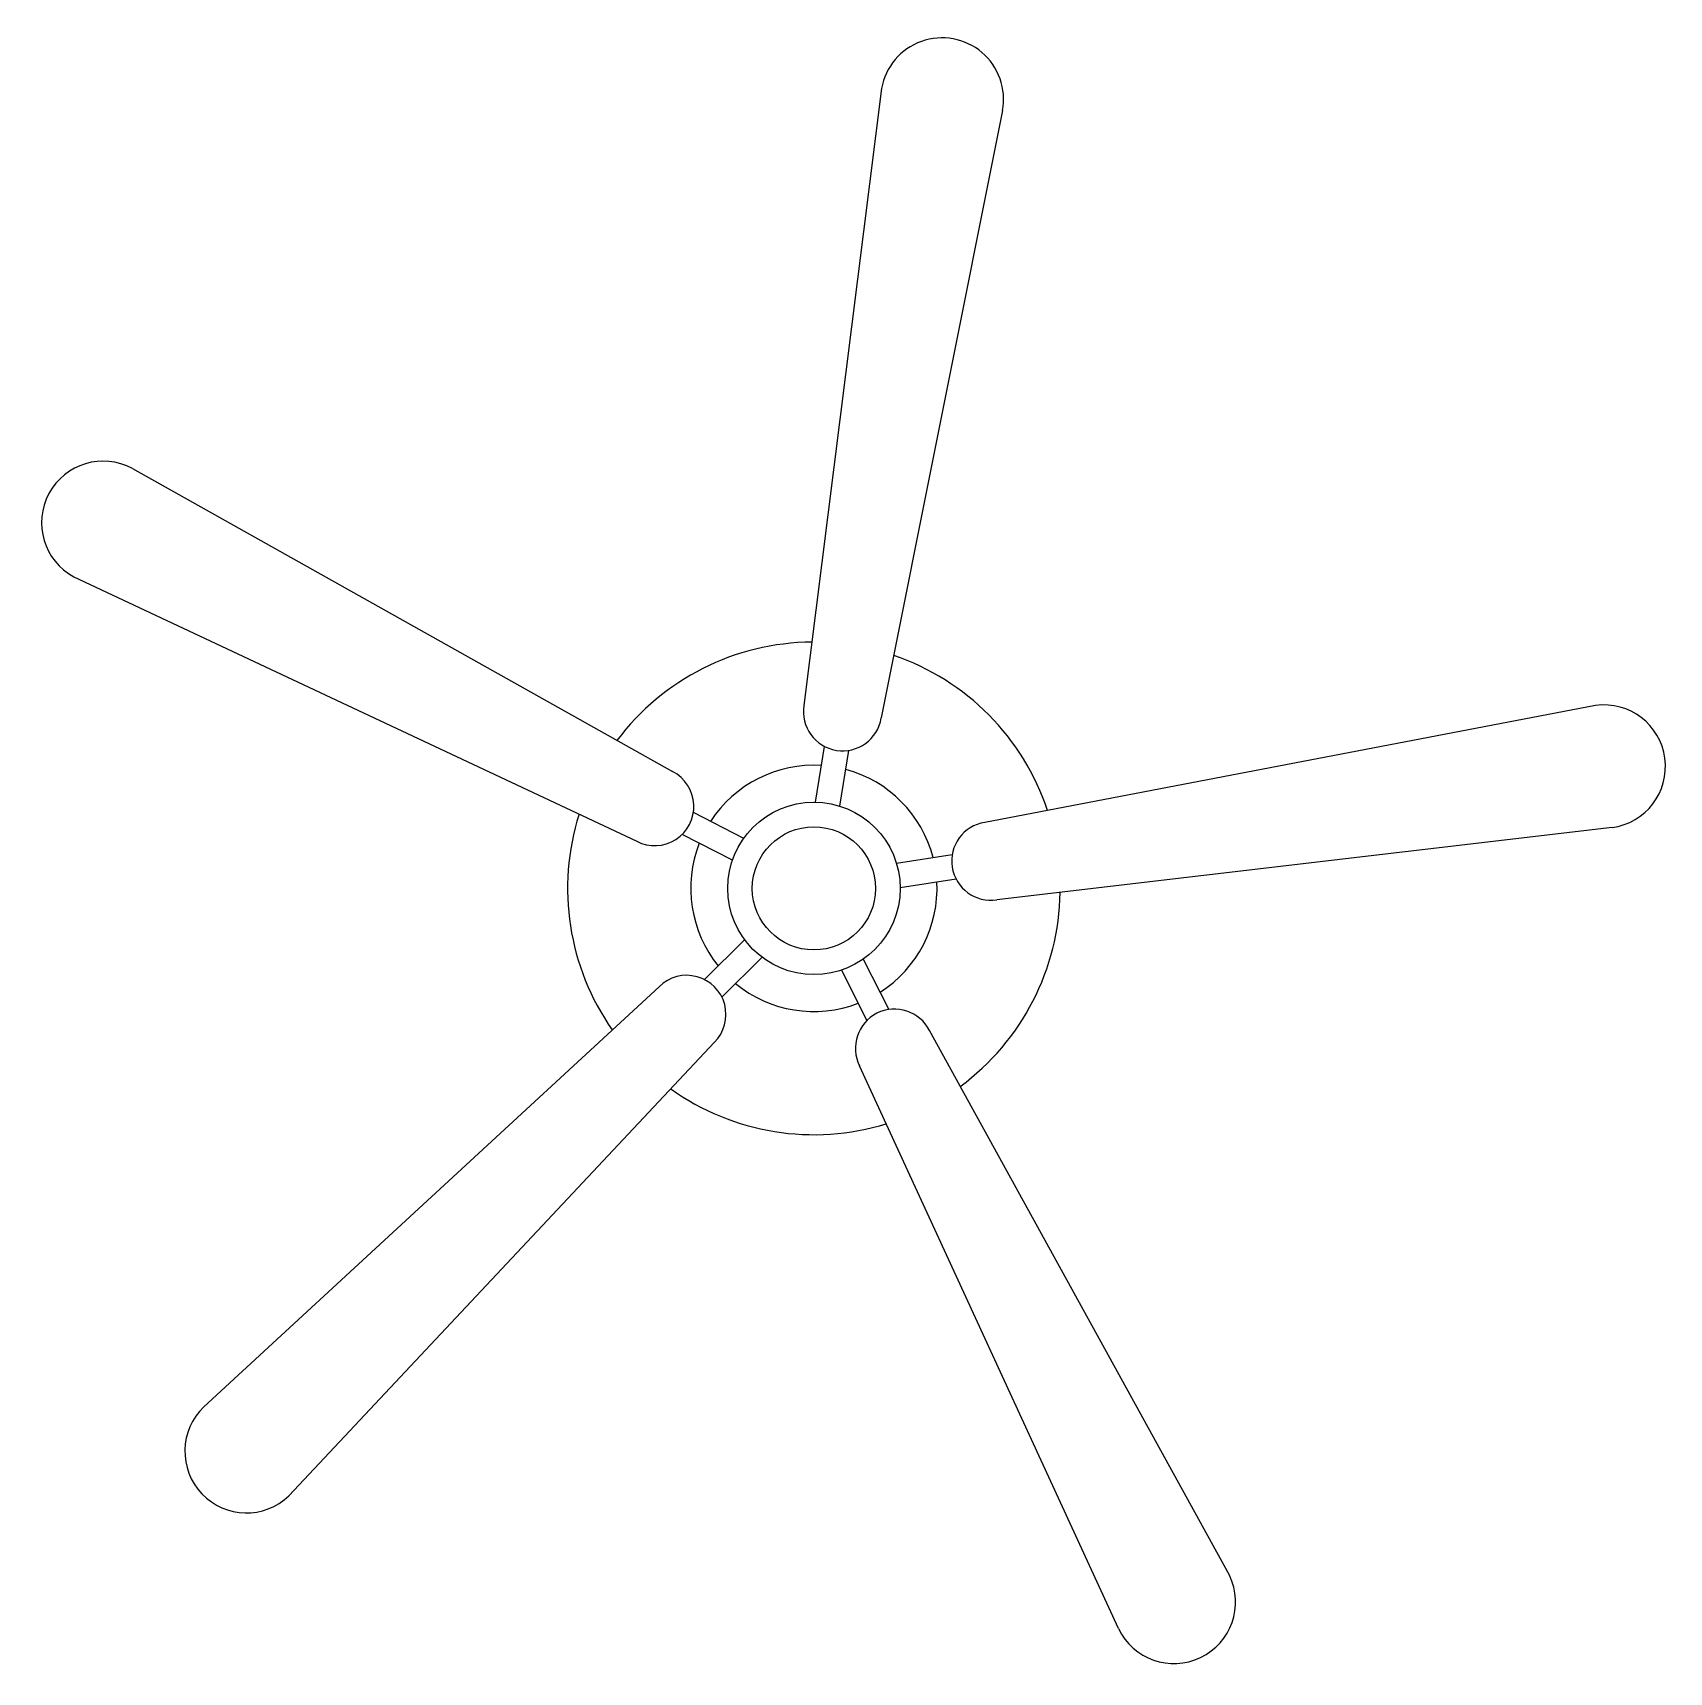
# Model space of a CAD drawing. Header units: millimetres. Extents: x 0 to 460473, y -68369 to 85219.
# Drawn here: x 260410 to 261272, y 31005 to 31869 of the extents above; entities that cross this region are included whole.
import ezdxf

# ---------------------------------------------------------------- set-up
doc = ezdxf.new("R2010")
doc.units = ezdxf.units.MM
doc.header["$LTSCALE"] = 50
doc.layers.add('00', color=7, linetype='Continuous', lineweight=0)
doc.layers.add('06-FUR', color=6, linetype='Continuous')

# ---------------------------------------------------------------- blocks, each defined once
blk = doc.blocks.new('CELILNGPAN')
at = {"layer": '06-FUR', "color": 6}
for p, q in [((48717.22, -3709.35), (48676.36, -4034.57)), ((48781.09, -3720.99), (48717.11, -4041.19)), ((48322.37, -3909.71), (48607.12, -4069.5)), ((48291.56, -3966.86), (48588.23, -4106.21)), ((49093.65, -4034.6), (48771.73, -4096.24)), ((48682.4, -4085.6), (48687.18, -4056.18)), ((48695.22, -4087.69), (48700, -4058.27)), ((48644.58, -4104.69), (48618.07, -4091.05)), ((48638.64, -4116.23), (48612.13, -4102.6)), ((49102.32, -4098.95), (48778.03, -4137.05)), ((48725.06, -4117.76), (48754.52, -4113.22)), ((48727.04, -4130.59), (48756.5, -4126.05)), ((48645.1, -4158.1), (48623.94, -4179.1)), ((48654.25, -4167.32), (48633.08, -4188.32)), ((48707.65, -4168.27), (48721.08, -4194.88)), ((48696.06, -4174.11), (48709.49, -4200.73)), ((48360.09, -4404.29), (48600.06, -4182.85)), ((48900.65, -4493.12), (48742.55, -4206)), ((48404.92, -4451.25), (48629.14, -4212.17)), ((48842.13, -4521.25), (48705.68, -4224.6))]:
    blk.add_line(p, q, dxfattribs=at)
for radius in [45.44, 32.46]:
    blk.add_circle((48681.6, -4131.04), radius, dxfattribs=at)
for centre, radius, start, end in [((48749.15, -3715.17), 32.46, 349.67004, 169.67004), ((48306.96, -3938.28), 32.46, 61.67004, 241.67004), ((48681.6, -4131.04), 129.83, 90.46508, 143.07798), ((48681.6, -4131.04), 129.83, 18.46508, 71.07798), ((48696.74, -4037.88), 20.65, 170.77338, 350.77338), ((49097.99, -4066.78), 32.46, 277.67004, 97.67004), ((48597.68, -4087.86), 20.65, 242.77338, 62.77338), ((48681.6, -4131.04), 64.91, 86.51255, 147.03421), ((48681.6, -4131.04), 64.91, 14.51255, 75.03421), ((48681.6, -4131.04), 129.83, 162.46508, 215.07798), ((48774.88, -4116.64), 20.65, 98.77338, 278.77338), ((48681.6, -4131.04), 64.91, 158.51255, 219.03421), ((48681.6, -4131.04), 64.91, 302.51255, 3.03421), ((48681.6, -4131.04), 129.83, 306.46508, 359.07798), ((48614.6, -4197.51), 20.65, 314.77338, 134.77338), ((48681.6, -4131.04), 64.91, 230.51255, 291.03421), ((48724.11, -4215.3), 20.65, 26.77338, 206.77338), ((48681.6, -4131.04), 129.83, 234.46508, 287.07798), ((48382.51, -4427.77), 32.46, 133.67004, 313.67004), ((48871.39, -4507.19), 32.46, 205.67004, 25.67004)]:
    blk.add_arc(centre, radius, start, end, dxfattribs=at)

msp = doc.modelspace()

# ---------------------------------------------------------------- block references
at = {"layer": '00'}
msp.add_blockref('CELILNGPAN', (212139.80904775, 35548.92169295), dxfattribs=at)

doc.saveas('drawing.dxf')
